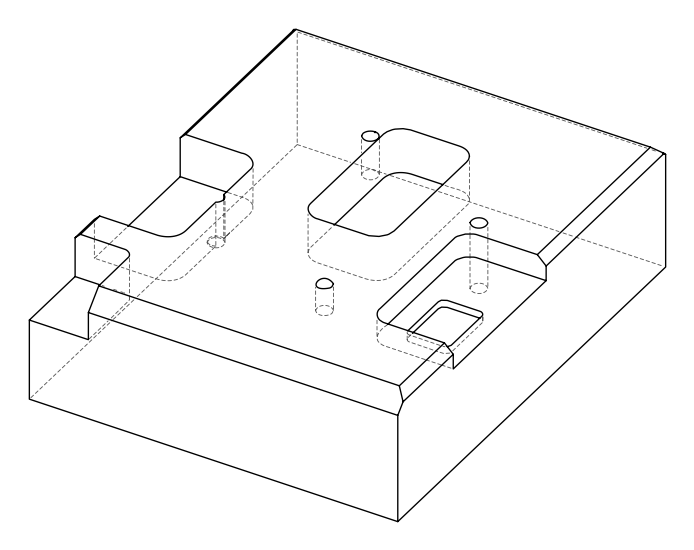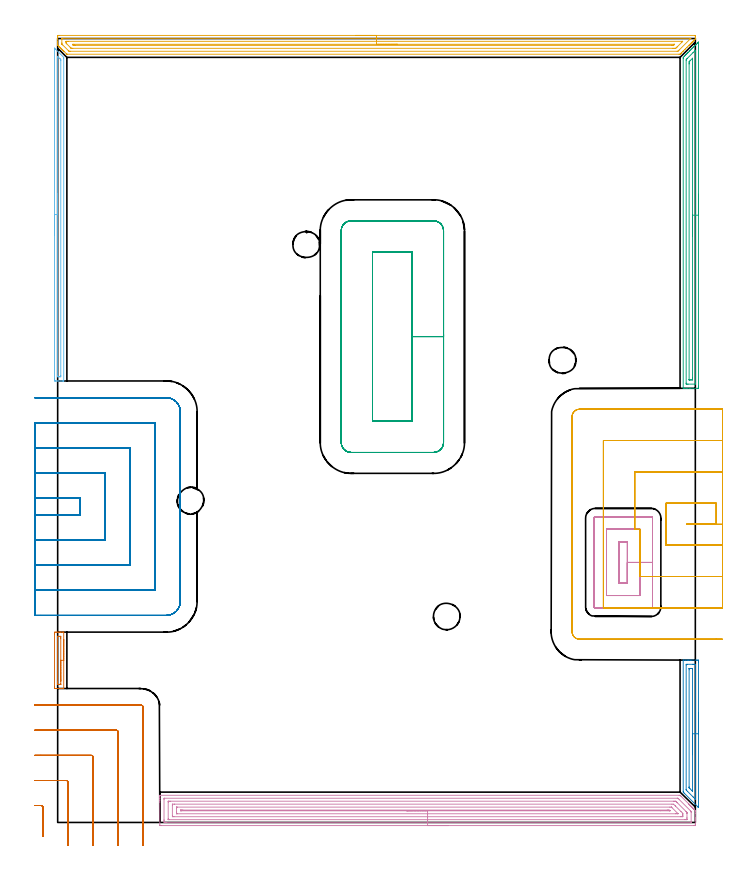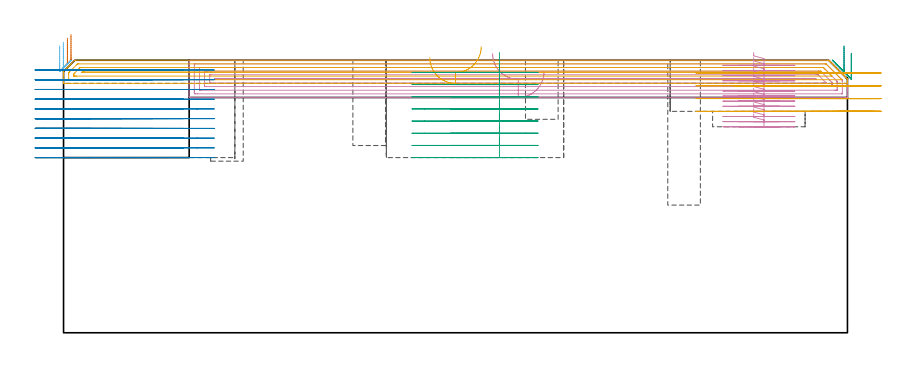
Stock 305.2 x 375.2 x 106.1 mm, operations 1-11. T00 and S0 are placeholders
(PLAN: 17 operations, 8 tool changes, 95.7 min)
(1 AREA_MILL | FG_CHAMFER_SURFACE | UGT0205_001 | 0.6 min | 319 mm3)
(2 AREA_MILL_1 | FG_CHAMFER_SURFACE_1 | UGT0205_001 | 1.81 min | 2118 mm3)
(3 AREA_MILL_2 | FG_CHAMFER_SURFACE_2 | UGT0205_001 | 4.09 min | 4583 mm3)
(4 AREA_MILL_3 | FG_CHAMFER_SURFACE_3 | UGT0205_001 | 12.4 min | 27449 mm3)
(5 AREA_MILL_4 | FG_CHAMFER_SURFACE_4 | UGT0205_001 | 9.81 min | 12179 mm3)
(6 AREA_MILL_5 | FG_CHAMFER_SURFACE_5 | UGT0205_001 | 2.69 min | 1609 mm3)
(7 MILL_CORNER_NOTCH_RECTANGULAR | CORNER_NOTCH_RECTANGULAR | NXT0201_012 | Follow Part, ap 4, ae 75% | 8.14 min | 117374 mm3)
(8 MILL_OPEN_POCKET | POCKET_OPEN | NXT0201_012 | Follow Part, ap 4, ae 75% | 24.29 min | 300246 mm3)
(9 MILL_RECTANGULAR_POCKET | POCKET_RECTANGULAR_STRAIGHT | UGT0201_094 | Follow Part, ap 5, ae 75% | 9.42 min | 335247 mm3)
(10 MILL_RECTANGULAR_POCKET_1 | POCKET_RECTANGULAR_STRAIGHT_1 | NXT0201_009 | Follow Part, ap 2, ae 75% | 8.78 min | 47752 mm3)
(11 MILL_SLOT | SLOT_PARTIAL_RECTANGULAR | UGT0201_094 | Follow Part, ap 5, ae 75% | 8.87 min | 140129 mm3)
(12 MILL_BLIND_HOLE_FROM_SOLID_MATERIAL | STEP1POCKET | NXT0201_009 | Spiral | 1.73 min | 7165 mm3)
(13 MILL_BLIND_HOLE_FROM_SOLID_MATERIAL_1 | STEP1POCKET_1 | NXT0201_009 | Spiral | 1.06 min | 4179 mm3)
(14 MILL_BLIND_HOLE_FROM_SOLID_MATERIAL_2 | STEP1POCKET_2 | NXT0201_009 | Spiral | 1.25 min | 1134 mm3)
(15 SPOT_DRILL | STEP1POCKET_3 | NXT0321_9005460120000 | 0.03 min | 22 mm3)
(16 DRILL_BLIND_HOLE_INTO_CENTER | STEP1POCKET_3 | NXT0301_088 | 0.1 min | 2292 mm3)
(17 MILL_ROUGH_BLIND_HOLE_CONTOUR | STEP1POCKET_3 | NXT0201_009 | Spiral | 0.67 min | 591 mm3)
(TOOL UGT0205_001 | Chamfer Mill 20 x 3 x 45 deg. | D20 FL50 Z2)
(TOOL NXT0201_012 | ENDMILL 16mm [2P460-1600-NA 1630] | D16 FL38 Z6)
(TOOL UGT0201_094 | End mill 20 mm | D20 FL38 Z4)
(TOOL NXT0201_009 | ENDMILL 8mm [2P460-0800-NA 1630] | D8 FL26 Z6)
(TOOL NXT0321_9005460120000 | NC Spot Drill, 142deg, 12mm, Carbide, Uncoated | D12 PA142 FL30 Z2)
(TOOL NXT0301_088 | Carbide Drill 11.7mm [860.1-1170-035A1-MM 2214] | D11.7 PA140 FL55 Z2)
(OP 1 AREA_MILL)
G17 G21 G94 G90
T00 M6
G54
G17 G0 G90 X2.9 Y87.6 S1061 M3
G43 Z116.1 H0
G94 G1 Y87.562 Z115.228 F250.
Y87.448 Z114.363
Y87.259 Z113.512
Y86.997 Z112.68
Y86.663 Z111.874
Y86.26 Z111.1
Y85.791 Z110.364
Y85.26 Z109.672
Y84.671 Z109.029
Y84.028 Z108.439
Y83.336 Z107.908
Y82.6 Z107.44
Y81.826 Z107.037
Y81.02 Z106.703
Y80.188 Z106.441
Y79.336 Z106.252
Y78.472 Z106.138
Y77.6 Z106.1
Y64.237
X2.894 Y64.11 Z106.093
X2.629 Y64.1 Z105.828
X1.918 Z105.117
X1.243 Z104.443
X0.7 Z103.896
X0.428 Z103.625
X-0.181 Z103.016
X-0.452 Z102.745
X-1.061 Y64.102 Z102.133
X-1.293 Y64.104 Z101.902
X-1.49 Y64.109 Z101.705
X-1.494 Y64.245 Z101.702
X-1.499 Y64.683 Z101.701
X-1.5 Y65.127 Z101.7
Y90.07
X-1.499 Y90.517 Z101.701
X-1.494 Y90.955 Z101.702
X-1.491 Y91.091 Z101.704
X-1.061 Y91.1 Z102.133
X-0.452 Z102.745
X-0.181 Z103.016
X0.428 Z103.625
X0.7 Z103.896
X1.243 Z104.443
X1.581 Z104.78
X2.461 Z105.66
X2.63 Y91.099 Z105.829
X2.894 Y91.09 Z106.093
X2.9 Y90.962 Z106.1
Y77.6
X1.486 Z104.686
X1.485 Y66.266 Z104.685
X1.484 Y66.166 Z104.684
X1.482 Y66.118 Z104.682
X1.48 Y66.113 Z104.68
X1.468 Y66.109 Z104.668
X1.421 Y66.105 Z104.621
X1.06 Y66.1 Z104.26
X0.7 Y66.101 Z103.9
X0.177 Y66.103 Z103.377
X0.001 Y66.11 Z103.201
X-0.079 Y66.118 Z103.121
X-0.084 Y66.367 Z103.116
X-0.085 Y66.465 Z103.115
X-0.086 Y67.259 Z103.114
X-0.085 Y88.934 Z103.115
X-0.084 Y89.034 Z103.116
X-0.082 Y89.082 Z103.118
X-0.08 Y89.087 Z103.12
X-0.068 Y89.091 Z103.132
X-0.021 Y89.095 Z103.179
X0.34 Y89.099 Z103.54
X0.7 Z103.9
X1.223 Y89.097 Z104.423
X1.399 Y89.09 Z104.599
X1.479 Y89.082 Z104.679
X1.484 Y88.833 Z104.684
X1.485 Y88.735 Z104.685
X1.486 Y87.941 Z104.686
Y77.6
Y76.728 Z104.724
Y75.863 Z104.838
Y75.012 Z105.026
Y74.18 Z105.289
Y73.374 Z105.623
Y72.6 Z106.025
Y71.864 Z106.494
Y71.172 Z107.025
Y70.529 Z107.615
Y69.94 Z108.258
Y69.408 Z108.95
Y68.94 Z109.686
Y68.537 Z110.46
Y68.203 Z111.265
Y67.941 Z112.098
Y67.752 Z112.949
Y67.638 Z113.814
Y67.6 Z114.686
G0 Z116.1
M5
M2
(OP 2 AREA_MILL_1)
G17 G21 G94 G90
T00 M6
G54
G17 G0 G90 X306.7 Y52.45 S1061 M3
G43 Z116.1 H0
Z108.8
G94 G1 Y52.412 Z107.928 F250.
Y52.298 Z107.064
Y52.109 Z106.212
Y51.847 Z105.38
Y51.513 Z104.574
Y51.11 Z103.8
Y50.642 Z103.064
Y50.11 Z102.372
Y49.521 Z101.729
Y48.878 Z101.14
Y48.186 Z100.609
Y47.45 Z100.14
Y46.676 Z99.737
Y45.87 Z99.403
Y45.038 Z99.141
Y44.186 Z98.952
Y43.322 Z98.838
Y42.45 Z98.8
X306.699 Y7.401 Z98.801
X306.691 Y7.219 Z98.805
X306.602 Y7.303 Z98.895
X306.433 Y7.466 Z99.066
X306.402 Y7.498 Z99.097
X299.831 Y14.069 Z105.668
X299.519 Y14.381 Z105.979
X299.405 Y14.497 Z106.091
X299.4 Y14.878 Z106.1
Y77.582
X299.403 Y77.691 Z106.089
X299.426 Y77.7 Z106.065
X299.688 Z105.81
X300.414 Z105.085
X301.246 Z104.253
X301.718 Z103.778
X301.954 Z103.543
X302.606 Z102.891
X302.842 Z102.656
X303.494 Z102.
X305.832 Z99.664
X306.158 Y77.698 Z99.338
X306.691 Y77.693 Z98.805
X306.693 Y77.673 Z98.803
X306.698 Y77.137 Z98.802
X306.7 Y76.594 Z98.8
Y42.45
X305.286 Z100.214
X305.285 Y11.321 Z100.215
Y11.306
X305.27 Y11.092 Z100.23
X305.033 Y11.321 Z100.467
X304.382 Y11.968 Z101.118
X304.14 Y12.21 Z101.36
X301.473 Y14.878 Z104.027
X300.83 Y15.532 Z104.67
X300.815 Y15.768 Z104.685
Y15.783
Y75.374
X300.83 Y75.69 Z104.67
X301.379 Y75.698 Z104.121
X304.041 Y75.7 Z101.459
X304.382 Y75.699 Z101.118
X304.931 Y75.697 Z100.569
X305.27 Y75.69 Z100.23
X305.285 Y75.358 Z100.215
Y75.343
X305.286 Y42.45 Z100.214
X303.872 Z101.628
X303.871 Y15.39 Z101.629
X303.869 Y15.011 Z101.631
X303.867 Y14.962 Z101.633
X303.866 Y14.948 Z101.634
X303.856 Y14.955 Z101.644
X303.772 Y15.032 Z101.728
X303.648 Y15.152 Z101.852
X302.606 Y16.194 Z102.894
X302.376 Y16.428 Z103.124
X302.262 Y16.547 Z103.238
X302.236 Y16.575 Z103.264
X302.233 Y16.604 Z103.267
X302.231 Y16.657 Z103.269
X302.229 Y17.035 Z103.271
Y73.068
X302.231 Y73.579 Z103.269
X302.233 Y73.673 Z103.267
X302.235 Y73.688 Z103.265
X302.285 Y73.693 Z103.215
X302.365 Y73.697 Z103.135
X302.486 Y73.7 Z103.014
X302.606 Z102.894
X303.374 Z102.126
X303.494 Y73.699 Z102.006
X303.614 Y73.697 Z101.886
X303.853 Y73.69 Z101.647
X303.865 Y73.679 Z101.635
X303.868 Y73.666 Z101.632
X303.87 Y73.633 Z101.63
X303.871 Y73.579 Z101.629
Y73.201
X303.872 Y42.45 Z101.628
Y41.578 Z101.667
Y40.714 Z101.78
Y39.862 Z101.969
Y39.03 Z102.232
Y38.224 Z102.565
Y37.45 Z102.968
Y36.714 Z103.437
Y36.022 Z103.968
Y35.379 Z104.557
Y34.79 Z105.201
Y34.258 Z105.893
Y33.79 Z106.628
Y33.387 Z107.402
Y33.053 Z108.208
Y32.791 Z109.04
Y32.602 Z109.892
Y32.488 Z110.757
Y32.45 Z111.628
G0 Z116.1
M5
M2
(OP 3 AREA_MILL_2)
G17 G21 G94 G90
T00 M6
G54
G17 G0 G90 X306.7 Y300.65 S1061 M3
G43 Z116.1 H0
Z108.8
G94 G1 Y300.612 Z107.928 F250.
Y300.498 Z107.064
Y300.309 Z106.212
Y300.047 Z105.38
Y299.713 Z104.574
Y299.31 Z103.8
Y298.842 Z103.064
Y298.31 Z102.372
Y297.721 Z101.729
Y297.078 Z101.14
Y296.386 Z100.608
Y295.65 Z100.14
Y294.876 Z99.737
Y294.07 Z99.403
Y293.238 Z99.141
Y292.386 Z98.952
Y291.522 Z98.838
Y290.65 Z98.8
Y208.772
X306.699 Y208.424 Z98.801
X306.694 Y207.884 Z98.804
X306.692 Y207.808 Z98.806
X306.158 Y207.8 Z99.339
X302.606 Z102.889
X301.182 Z104.315
X300.83 Z104.665
X300.127 Z105.373
X299.829 Z105.67
X299.439 Z106.052
X299.402 Y207.809 Z106.088
X299.4 Y207.977 Z106.1
Y365.726
X299.407 Y366.201 Z106.093
X299.442 Y366.242 Z106.057
X299.942 Y366.744 Z105.554
X300.3 Y367.1 Z105.2
X300.475 Y367.276 Z105.024
X300.713 Y367.514 Z104.785
X300.83 Y367.632 Z104.666
X301.171 Y367.971 Z104.329
X301.381 Y368.181 Z104.119
X301.606 Y368.407 Z103.892
X301.718 Y368.52 Z103.778
X302.286 Y369.087 Z103.213
X302.5 Y369.301 Z102.998
X302.606 Y369.408 Z102.89
X303.05 Y369.85 Z102.449
X303.494 Y370.296 Z102.002
X303.938 Y370.738 Z101.561
X304.382 Y371.184 Z101.114
X304.586 Y371.387 Z100.913
X304.655 Y371.455 Z100.845
X305.27 Y372.072 Z100.226
X305.48 Y372.28 Z100.019
X305.526 Y372.326 Z99.974
X306.158 Y372.96 Z99.338
X306.396 Y373.196 Z99.104
X306.602 Y373.402 Z98.897
X306.675 Y373.472 Z98.823
X306.694 Y373.483 Z98.804
X306.699 Y373.472 Z98.799
X306.7 Y290.65 Z98.8
X305.286 Z100.214
X305.285 Y210.196 Z100.215
X305.27 Y209.81 Z100.23
X304.789 Y209.801 Z100.711
X301.718 Y209.8 Z103.782
X301.237 Y209.801 Z104.263
X300.83 Y209.81 Z104.67
X300.815 Y210.211 Z104.685
X300.814 Y210.227 Z104.686
X300.815 Y364.848 Z104.685
X300.83 Y365.168 Z104.67
X301.104 Y365.451 Z104.396
X301.376 Y365.726 Z104.124
X304.057 Y368.407 Z101.443
X304.951 Y369.301 Z100.549
X305.113 Y369.459 Z100.387
X305.27 Y369.608 Z100.23
X305.285 Y369.301 Z100.215
X305.286 Y369.285 Z100.214
Y290.65
X303.872 Z101.628
X303.871 Y212.893 Z101.629
X303.87 Y212.514 Z101.63
X303.867 Y211.999 Z101.633
X303.865 Y211.818 Z101.635
X303.686 Y211.806 Z101.814
X303.494 Y211.803 Z102.006
X302.803 Y211.8 Z102.697
X302.606 Y211.801 Z102.894
X302.409 Y211.803 Z103.091
X302.277 Y211.807 Z103.223
X302.235 Y211.81 Z103.265
X302.233 Y211.827 Z103.267
X302.231 Y211.872 Z103.269
X302.229 Y211.999 Z103.271
Y363.045
X302.23 Y363.424 Z103.27
X302.233 Y363.939 Z103.267
X302.235 Y364.123 Z103.265
X302.327 Y364.219 Z103.173
X302.606 Y364.505 Z102.894
X303.826 Y365.726 Z101.674
X303.843 Y365.74 Z101.657
X303.856 Y365.748 Z101.644
X303.866 Y365.751 Z101.634
X303.868 Y365.741 Z101.632
X303.87 Y365.726 Z101.63
X303.871 Y365.5 Z101.629
X303.872 Y365.346 Z101.628
Y290.65
Y289.778 Z101.666
Y288.914 Z101.78
Y288.062 Z101.969
Y287.23 Z102.232
Y286.424 Z102.565
Y285.65 Z102.968
Y284.914 Z103.437
Y284.222 Z103.968
Y283.579 Z104.557
Y282.99 Z105.201
Y282.458 Z105.893
Y281.99 Z106.628
Y281.587 Z107.402
Y281.253 Z108.208
Y280.991 Z109.04
Y280.802 Z109.892
Y280.688 Z110.757
Y280.65 Z111.628
G0 Z116.1
M5
M2
(OP 4 AREA_MILL_3)
G17 G21 G94 G90
T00 M6
G54
G17 G0 G90 X187.05 Y-1.5 S1061 M3
G43 Z116.1 H0
Z101.6
G94 G1 X187.012 Z100.728 F250.
X186.898 Z99.864
X186.709 Z99.012
X186.447 Z98.18
X186.113 Z97.374
X185.71 Z96.6
X185.241 Z95.864
X184.71 Z95.172
X184.121 Z94.529
X183.478 Z93.94
X182.786 Z93.408
X182.05 Z92.94
X181.276 Z92.537
X180.47 Z92.203
X179.638 Z91.941
X178.786 Z91.752
X177.922 Z91.638
X177.05 Z91.6
X49.499
X49.178 Y-1.497 Z91.602
X48.91 Y-1.492 Z91.606
X48.9 Y-1.219 Z91.878
Y9.756 Z102.85
Y10.341 Z103.438
Y10.646 Z103.742
Y11.232 Z104.328
Y11.536 Z104.631
Y12.145 Z105.245
Y12.608 Z105.707
X48.907 Y12.958 Z106.049
X48.91 Y12.997 Z106.088
X49.053 Y13. Z106.1
X297.466
X297.895 Y12.999 Z106.085
X298.005 Y12.896 Z105.993
X298.029 Y12.871 Z105.97
X298.358 Y12.543 Z105.641
X298.476 Y12.426 Z105.522
X302.036 Y8.866 Z101.962
X302.143 Y8.757 Z101.857
X302.223 Y8.677 Z101.777
X302.333 Y8.569 Z101.665
X302.439 Y8.461 Z101.56
X302.52 Y8.38 Z101.48
X302.63 Y8.272 Z101.368
X302.735 Y8.165 Z101.264
X302.817 Y8.083 Z101.182
X302.926 Y7.975 Z101.072
X303.032 Y7.869 Z100.968
X303.115 Y7.785 Z100.885
X303.223 Y7.679 Z100.775
X303.328 Y7.572 Z100.672
X303.412 Y7.488 Z100.588
X303.52 Y7.382 Z100.478
X303.624 Y7.276 Z100.376
X303.709 Y7.191 Z100.29
X303.817 Y7.085 Z100.181
X303.92 Y6.98 Z100.08
X304.007 Y6.893 Z99.993
X304.113 Y6.789 Z99.885
X304.216 Y6.684 Z99.784
X304.304 Y6.596 Z99.696
X304.41 Y6.492 Z99.588
X304.512 Y6.388 Z99.487
X304.601 Y6.299 Z99.398
X304.707 Y6.195 Z99.291
X305.196 Y5.704 Z98.803
X305.2 Y5.699 Z98.798
Y5.299 Z98.399
Y4.415 Z97.509
Y2.33 Z95.427
Y1.744 Z94.839
Y1.147 Z94.242
Y-0.634 Z92.463
X305.198 Y-0.926 Z92.17
X305.193 Y-1.491 Z91.605
X305.169 Y-1.493 Z91.604
X304.601 Y-1.5 Z91.6
X177.05
Y-0.086 Z93.014
X52.175
X51.329 Y-0.082 Z93.018
X51.283 Y-0.079 Z93.021
X50.91 Y-0.036 Z93.064
X50.903 Y0.343 Z93.443
X50.901 Y0.854 Z93.954
X50.9 Y1.236 Z94.336
X50.901 Y11.027 Z104.127
X50.908 Y11.536 Z104.636
X50.91 Y11.577 Z104.677
X51.084 Y11.583 Z104.683
X51.183 Y11.585 Z104.685
X296.574
X296.623 Y11.584 Z104.684
X296.722 Y11.58 Z104.68
X296.867 Y11.572 Z104.672
X296.906 Y11.536 Z104.636
X297.466 Y10.984 Z104.084
X302.817 Y5.632 Z98.732
X303.137 Y5.305 Z98.405
X303.183 Y5.256 Z98.356
X303.19 Y5.209 Z98.309
X303.195 Y5.114 Z98.214
X303.199 Y4.924 Z98.024
Y0.473 Z93.573
X303.192 Y-0.036 Z93.064
X303.19 Y-0.077 Z93.023
X303.016 Y-0.083 Z93.017
X302.917 Y-0.085 Z93.015
X177.05 Y-0.086 Z93.014
Y1.328 Z94.428
X53.483 Y1.329 Z94.429
X53.067 Y1.331 Z94.431
X52.929 Y1.334 Z94.434
X52.913 Y1.335 Z94.435
X52.909 Y1.379 Z94.479
X52.903 Y1.467 Z94.567
X52.901 Y1.578 Z94.678
X52.9 Y1.744 Z94.844
X52.901 Y9.756 Z102.856
X52.902 Y9.92 Z103.02
X52.91 Y10.087 Z103.187
X52.92 Y10.165 Z103.265
X52.963 Y10.167 Z103.267
X53.067 Y10.169 Z103.269
X53.542 Y10.171 Z103.271
X53.958
X294.79
X295.267 Y10.17 Z103.27
X295.682 Y10.166 Z103.266
X295.815 Y10.165 Z103.265
X295.956 Y10.033 Z103.133
X296.241 Y9.756 Z102.856
X296.574 Y9.427 Z102.527
X300.695 Y5.305 Z98.405
X301.033 Y4.963 Z98.063
X301.163 Y4.826 Z97.926
X301.19 Y4.779 Z97.879
X301.195 Y4.692 Z97.792
X301.198 Y4.581 Z97.681
X301.2 Y4.415 Z97.515
Y4.249 Z97.349
Y2.468 Z95.568
X301.199 Y1.744 Z94.844
X301.198 Y1.58 Z94.68
X301.19 Y1.412 Z94.512
X301.18 Y1.335 Z94.435
X301.137 Y1.333 Z94.433
X301.033 Y1.331 Z94.431
X300.558 Y1.329 Z94.429
X300.141 Y1.328 Z94.428
X177.05
Y2.743 Z95.843
X55.634
X54.946 Y2.748 Z95.848
X54.912 Y2.749 Z95.849
X54.908 Y2.789 Z95.889
X54.903 Y2.887 Z95.987
X54.901 Y3.083 Z96.183
Y8.396 Z101.496
X54.905 Y8.606 Z101.706
X54.91 Y8.71 Z101.81
X54.916 Y8.751 Z101.851
X54.964 Y8.753 Z101.853
X55.742 Y8.757 Z101.857
X55.851
X294.007
X294.79 Y8.75 Z101.85
X295.575 Y7.975 Z101.075
X295.682 Y7.87 Z100.97
X298.358 Y5.194 Z98.294
X299.129 Y4.415 Z97.515
X299.179 Y4.36 Z97.46
X299.19 Y4.309 Z97.409
X299.195 Y4.204 Z97.304
X299.198 Y3.994 Z97.094
X299.2 Y3.574 Z96.674
Y3.525 Z96.625
X299.199 Y3.104 Z96.204
X299.195 Y2.894 Z95.994
X299.19 Y2.79 Z95.89
X299.184 Y2.749 Z95.849
X299.136 Y2.747 Z95.847
X298.358 Y2.743 Z95.843
X298.249
X177.05
Y4.157 Z97.257
X57.268
X57.096 Y4.159 Z97.259
X56.958 Y4.162 Z97.262
X56.92 Y4.164 Z97.264
X56.91 Y4.173 Z97.273
X56.907 Y4.207 Z97.307
X56.903 Y4.415 Z97.515
X56.9 Y5.04 Z98.14
Y5.305 Z98.405
Y6.82 Z99.92
X56.901 Y7.085 Z100.185
X56.903 Y7.241 Z100.341
X56.907 Y7.319 Z100.419
X56.909 Y7.333 Z100.433
X56.937 Y7.336 Z100.436
X57.01 Y7.339 Z100.439
X57.269 Y7.342 Z100.442
X293.006 Y7.343 Z100.443
X293.641 Y7.341 Z100.441
X293.703 Y7.339 Z100.439
X293.732 Y7.336 Z100.436
X293.772 Y7.317 Z100.417
X293.898 Y7.201 Z100.301
X294.015 Y7.085 Z100.185
X296.687 Y4.415 Z97.515
X296.799 Y4.301 Z97.401
X296.871 Y4.224 Z97.324
X296.922 Y4.168 Z97.268
X296.914 Y4.164 Z97.264
X296.828 Y4.161 Z97.261
X296.574 Y4.158 Z97.258
X295.94 Y4.157 Z97.257
X295.682
X177.05
Y5.571 Z98.671
X59.31
X59.042 Y5.573 Z98.673
X58.95 Y5.576 Z98.676
X58.911 Y5.578 Z98.678
X58.909 Y5.6 Z98.7
X58.902 Y5.712 Z98.812
X58.907 Y5.862 Z98.962
X58.91 Y5.911 Z99.011
X58.918 Y5.922 Z99.022
X58.952 Y5.923 Z99.023
X59.31 Y5.927 Z99.027
X59.577 Y5.929 Z99.029
X59.936
X291.755 Y5.928 Z99.028
X292.114 Y5.927 Z99.027
X292.386 Y5.923 Z99.023
X292.726 Y5.914 Z99.014
X293.006 Y5.644 Z98.744
X293.057 Y5.587 Z98.687
X293.062 Y5.58 Z98.68
X293.058 Y5.578 Z98.678
X293.006 Y5.575 Z98.675
X292.738 Y5.572 Z98.672
X288.518 Y5.571 Z98.671
X177.05
X176.178 Z98.709
X175.313 Z98.823
X174.462 Z99.012
X173.63 Z99.274
X172.824 Z99.608
X172.05 Z100.011
X171.314 Z100.48
X170.622 Z101.011
X169.979 Z101.6
X169.39 Z102.243
X168.858 Z102.935
X168.39 Z103.671
X167.987 Z104.445
X167.653 Z105.251
X167.391 Z106.083
X167.202 Z106.935
X167.088 Z107.8
X167.05 Z108.671
G0 Z116.1
M5
M2
(OP 5 AREA_MILL_4)
G17 G21 G94 G90
T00 M6
G54
G17 G0 G90 X142.6 Y376.7 S1061 M3
G43 Z116.1 H0
Z107.1
G94 G1 X142.638 Z106.228 F250.
X142.752 Z105.363
X142.941 Z104.512
X143.203 Z103.68
X143.537 Z102.874
X143.94 Z102.1
X144.408 Z101.364
X144.94 Z100.672
X145.529 Z100.029
X146.172 Z99.439
X146.864 Z98.908
X147.6 Z98.44
X148.374 Z98.037
X149.18 Z97.703
X150.012 Z97.441
X150.863 Z97.252
X151.728 Z97.138
X152.6 Z97.1
X304.762 Y376.699 Z97.101
X305.02 Y376.696 Z97.104
X305.197 Y376.691 Z97.105
X305.2 Y376.542 Z97.254
Y376.364 Z97.431
Y375.346 Z98.452
X305.199 Y375.009 Z98.787
X305.169 Y374.968 Z98.829
X304.735 Y374.535 Z99.265
X304.616 Y374.415 Z99.383
X304.071 Y373.87 Z99.928
X304.026 Y373.824 Z99.973
X303.977 Y373.777 Z100.022
X303.778 Y373.578 Z100.221
X303.73 Y373.529 Z100.268
X303.68 Y373.479 Z100.32
X303.486 Y373.285 Z100.514
X303.435 Y373.234 Z100.563
X303.382 Y373.181 Z100.618
X303.193 Y372.993 Z100.806
X303.14 Y372.938 Z100.859
X303.084 Y372.883 Z100.916
X302.9 Y372.7 Z101.099
X302.844 Y372.643 Z101.154
X302.786 Y372.585 Z101.214
X302.608 Y372.407 Z101.392
X302.549 Y372.348 Z101.449
X302.488 Y372.287 Z101.512
X302.315 Y372.115 Z101.684
X302.254 Y372.052 Z101.744
X302.19 Y371.989 Z101.81
X302.022 Y371.822 Z101.977
X301.959 Y371.757 Z102.039
X301.284 Y371.084 Z102.716
X301.073 Y370.871 Z102.925
X300.422 Y370.222 Z103.578
X300.187 Y369.985 Z103.811
X299.559 Y369.359 Z104.441
X299.508 Y369.307 Z104.492
X299.301 Y369.099 Z104.697
X298.697 Y368.497 Z105.303
X298.614 Y368.413 Z105.386
X298.415 Y368.214 Z105.583
X298.316 Y368.115 Z105.683
X298.05 Y367.85 Z105.949
X297.94 Y367.742 Z106.057
X297.9 Y367.707 Z106.093
X297.422 Y367.7 Z106.1
X4.649
X4.405 Y367.704 Z106.09
X4.356 Y367.746 Z106.05
X4.293 Y367.806 Z105.991
X2.999 Y369.099 Z104.696
X2.861 Y369.238 Z104.56
X2.696 Y369.403 Z104.395
X2.556 Y369.542 Z104.253
X2.414 Y369.684 Z104.113
X2.257 Y369.842 Z103.956
X2.113 Y369.985 Z103.81
X1.967 Y370.131 Z103.666
X1.818 Y370.281 Z103.517
X1.67 Y370.428 Z103.367
X1.521 Y370.578 Z103.219
X1.379 Y370.72 Z103.078
X1.227 Y370.871 Z102.924
X1.074 Y371.025 Z102.772
X0.94 Y371.159 Z102.639
X0.783 Y371.314 Z102.481
X0.627 Y371.472 Z102.325
X0.501 Y371.598 Z102.2
X0.34 Y371.757 Z102.038
X0.18 Y371.92 Z101.878
X0.06 Y372.038 Z101.756
X0.01 Y372.089 Z101.703
X0.002 Y372.243 Z101.55
X0. Y372.513 Z101.287
Y372.817 Z100.983
Y373.529 Z100.266
Y374.771 Z99.026
Y375.301 Z98.494
Y375.922 Z97.874
X0.003 Y376.187 Z97.609
X0.009 Y376.691 Z97.105
X0.114 Y376.694 Z97.103
X0.627 Y376.7 Z97.1
X152.6
Y375.286 Z98.514
X302.801
X302.978 Y375.281 Z98.519
X303.014 Y375.279 Z98.521
Y375.274 Z98.526
X303.003 Y375.257 Z98.543
X302.988 Y375.239 Z98.561
X302.919 Y375.169 Z98.631
X302.854 Y375.103 Z98.697
X297.422 Y369.672 Z104.128
X297.132 Y369.387 Z104.413
X296.925 Y369.187 Z104.613
X296.852 Y369.121 Z104.679
X296.513 Y369.114 Z104.686
X5.975
X5.537 Y369.121 Z104.679
X5.426 Y369.136 Z104.664
X5.28 Y369.276 Z104.524
X5.096 Y369.455 Z104.345
X2.414 Y372.136 Z101.664
X2.162 Y372.392 Z101.408
X2.039 Y372.52 Z101.28
X2.011 Y372.551 Z101.249
X2.007 Y372.585 Z101.215
X2.004 Y372.643 Z101.157
X2. Y373.053 Z100.747
X2.002 Y374.824 Z98.976
X2.01 Y375.236 Z98.564
X2.012 Y375.28 Z98.52
X2.031 Y375.281 Z98.519
X2.085 Y375.284 Z98.516
X2.195 Y375.285 Z98.515
X2.414 Y375.286 Z98.514
X152.6
Y373.872 Z99.928
X298.975 Y373.871 Z99.929
X299.058 Y373.87 Z99.93
X299.11 Y373.868 Z99.932
X299.147 Y373.865 Z99.935
X299.137 Y373.848 Z99.952
X299.071 Y373.774 Z100.026
X299.018 Y373.719 Z100.081
X298.83 Y373.529 Z100.271
X298.574 Y373.273 Z100.527
X296.528 Y371.227 Z102.573
X296.349 Y371.049 Z102.751
X296.168 Y370.871 Z102.929
X295.898 Y370.609 Z103.191
X295.802 Y370.535 Z103.265
X295.634 Y370.533 Z103.267
X295.085 Y370.53 Z103.27
X294.74 Y370.529 Z103.271
X294.192 Y370.528 Z103.272
X7.23 Y370.529 Z103.271
X6.884 Y370.53 Z103.27
X6.539 Y370.534 Z103.266
X6.495 Y370.535 Z103.265
X6.464 Y370.547 Z103.253
X6.415 Y370.592 Z103.208
X6.318 Y370.684 Z103.116
X6.128 Y370.871 Z102.929
X5.99 Y371.009 Z102.791
X4.357 Y372.643 Z101.157
X4.202 Y372.8 Z101.
X4.028 Y372.983 Z100.817
X4.01 Y373.328 Z100.472
X4.004 Y373.529 Z100.271
X4.001 Y373.729 Z100.071
X4.004 Y373.796 Z100.004
X4.01 Y373.849 Z99.951
X4.016 Y373.865 Z99.935
X4.031 Y373.866 Z99.934
X4.202 Y373.869 Z99.931
X4.751 Y373.871 Z99.929
X5.096 Y373.872 Z99.928
X152.6
Y372.457 Z101.343
X294.928
X295.23 Y372.454 Z101.346
X295.278 Y372.451 Z101.349
X295.288 Y372.449 Z101.351
X295.28 Y372.438 Z101.362
X295.232 Y372.384 Z101.416
X295.173 Y372.323 Z101.477
X295.118 Y372.268 Z101.532
X294.847 Y372.008 Z101.792
X294.785 Y371.949 Z101.851
X294.74 Y371.948 Z101.852
X294.55 Y371.945 Z101.855
X294.033 Y371.943 Z101.857
X293.846
X8.298
X7.778 Y371.945 Z101.855
X7.587 Y371.947 Z101.853
X7.531 Y371.949 Z101.851
X7.423 Y372.037 Z101.763
X7.338 Y372.121 Z101.679
X7.298 Y372.162 Z101.638
X7.079 Y372.45 Z101.35
X7.591 Y372.455 Z101.345
X7.778 Y372.457 Z101.343
X152.6
X153.472 Z101.381
X154.336 Z101.495
X155.188 Z101.683
X156.02 Z101.946
X156.826 Z102.28
X157.6 Z102.682
X158.336 Z103.151
X159.028 Z103.682
X159.671 Z104.272
X160.26 Z104.915
X160.791 Z105.607
X161.26 Z106.343
X161.663 Z107.116
X161.997 Z107.922
X162.259 Z108.754
X162.448 Z109.606
X162.562 Z110.471
X162.6 Z111.343
G0 Z116.1
M5
M2
(OP 6 AREA_MILL_5)
G17 G21 G94 G90
T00 M6
G54
G17 G0 G90 X-1.5 Y280.95 S1061 M3
G43 Z116.1 H0
Z111.7
G94 G1 Y280.988 Z110.828 F250.
Y281.102 Z109.963
Y281.291 Z109.112
Y281.553 Z108.28
Y281.887 Z107.474
Y282.29 Z106.7
Y282.758 Z105.964
Y283.29 Z105.272
Y283.879 Z104.629
Y284.522 Z104.039
Y285.214 Z103.508
Y285.95 Z103.04
Y286.724 Z102.637
Y287.53 Z102.303
Y288.362 Z102.041
Y289.213 Z101.852
Y290.078 Z101.738
Y290.95 Z101.7
Y370.581
X-1.495 Y370.583 Z101.704
X-1.483 Y370.581 Z101.716
X-1.441 Y370.541 Z101.758
X-1.061 Y370.162 Z102.136
X2.894 Y366.207 Z106.092
X2.9 Y365.521 Z106.1
Y211.467
X2.901 Y211.304 Z106.091
X2.9 Y211.303
X2.571 Y211.3 Z105.77
X2.241 Z105.44
X1.581 Z104.775
X0.37 Z103.567
X-0.181 Z103.014
X-0.786 Z102.409
X-1.061 Y211.301 Z102.134
X-1.293 Y211.304 Z101.902
X-1.491 Y211.31 Z101.705
X-1.495 Y211.474 Z101.702
X-1.499 Y211.914 Z101.701
X-1.5 Y212.359 Z101.7
Y290.95
X-0.086 Z103.114
Y366.317
X-0.079 Y366.714 Z103.121
X-0.064 Y366.703 Z103.136
X-0.026 Y366.672 Z103.174
X0.01 Y366.639 Z103.21
X1.129 Y365.521 Z104.329
X1.275 Y365.373 Z104.475
X1.391 Y365.252 Z104.591
X1.467 Y365.172 Z104.667
X1.479 Y365.12 Z104.679
X1.485 Y364.725 Z104.685
Y364.628
Y213.797
X1.484 Y213.7 Z104.684
X1.479 Y213.312 Z104.679
X1.091 Y213.303 Z104.291
X0.7 Y213.302 Z103.9
X0.21 Y213.304 Z103.41
X0.007 Y213.31 Z103.207
X-0.079 Y213.338 Z103.121
X-0.084 Y213.602 Z103.116
X-0.085 Y213.7 Z103.115
X-0.086 Y290.95 Z103.114
Y291.822 Z103.152
Y292.686 Z103.266
Y293.538 Z103.455
Y294.37 Z103.717
Y295.176 Z104.051
Y295.95 Z104.454
Y296.686 Z104.923
Y297.378 Z105.454
Y298.021 Z106.043
Y298.61 Z106.686
Y299.141 Z107.378
Y299.61 Z108.114
Y300.013 Z108.888
Y300.347 Z109.694
Y300.609 Z110.526
Y300.798 Z111.378
Y300.912 Z112.243
Y300.95 Z113.114
G0 Z116.1
M5
M2
(OP 7 MILL_CORNER_NOTCH_RECTANGULAR)
G17 G21 G94 G90
T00 M6
G54
G17 G0 G90 X-7.1 Y-6.686 S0 M3
G43 Z116.1 H1
Z102.31
G94 G1 Y-3.686 F250.
Y7.305 F500.
G3 X-7.895 Y8.1 R0.8
G1 X-8.
X-11. F250.
G0 Z116.1
X4.922 Y-11.
Z102.31
G1 X4.901 Y-8.
X4.9 Y-7.745 F500.
Y19.305
G3 X4.105 Y20.1 R0.8
G1 X-8.
X-11. F250.
G0 Z116.1
X16.933 Y-11.
Z102.31
G1 X16.901 Y-8.
G2 X16.9 Y-7.745 R24. F500.
G1 Y31.304
G3 X16.104 Y32.1 R0.8
G1 X-8.
X-11. F250.
G0 Z116.1
X28.966 Y-10.999
Z102.31
G1 X28.903 Y-8.
G2 X28.9 Y-7.745 R12. F500.
G1 Y43.304
G3 X28.104 Y44.1 R0.8
G1 X-8.
X-11. F250.
G0 Z116.1
X40.9 Y-10.745
Z102.31
G1 Y-7.745
Y55.1 F500.
G3 X39.9 Y56.1 R1.
G1 X-8.
X-11. F250.
G0 Z116.1
X-7.1 Y-6.686
Z98.52
G1 Y-3.686
Y7.305 F500.
G3 X-7.895 Y8.1 R0.8
G1 X-8.
X-11. F250.
G0 Z116.1
X4.9 Y-11.
Z98.52
G1 Y-8.
Y7.305 F500.
Y19.304
G3 X4.104 Y20.1 R0.8
G1 X-8.
X-11. F250.
G0 Z116.1
X16.901 Y-11.
Z98.52
G1 X16.9 Y-8.
Y19.304 F500.
Y31.304
G3 X16.104 Y32.1 R0.8
G1 X-8.
X-11. F250.
G0 Z116.1
X28.901 Y-11.
Z98.52
G1 X28.9 Y-8.
Y31.304 F500.
Y43.304
G3 X28.104 Y44.1 R0.8
G1 X-8.
X-11. F250.
G0 Z116.1
X40.9 Y-10.994
Z98.52
G1 Y-7.994
Y55.1 F500.
G3 X39.9 Y56.1 R1.
G1 X-8.
X-11. F250.
G0 Z116.1
X-7.1 Y-6.686
Z94.73
G1 Y-3.686
Y7.305 F500.
G3 X-7.895 Y8.1 R0.8
G1 X-8.
X-11. F250.
G0 Z116.1
X4.9 Y-11.
Z94.73
G1 Y-8.
Y19.304 F500.
G3 X4.104 Y20.1 R0.8
G1 X-8.
X-11. F250.
G0 Z116.1
X16.9 Y-11.
Z94.73
G1 Y-8.
Y31.304 F500.
G3 X16.104 Y32.1 R0.8
G1 X-8.
X-11. F250.
G0 Z116.1
X28.9 Y-11.
Z94.73
G1 Y-8.
Y43.304 F500.
G3 X28.104 Y44.1 R0.8
G1 X-8.
X-11. F250.
G0 Z116.1
X40.9 Y-11.
Z94.73
G1 Y-8.
Y55.1 F500.
G3 X39.9 Y56.1 R1.
G1 X-8.
X-11. F250.
G0 Z116.1
X-7.1 Y-6.686
Z90.94
G1 Y-3.686
Y7.305 F500.
G3 X-7.895 Y8.1 R0.8
G1 X-8.
X-11. F250.
G0 Z116.1
X4.9 Y-11.
Z90.94
G1 Y-8.
Y19.304 F500.
G3 X4.104 Y20.1 R0.8
G1 X-8.
X-11. F250.
G0 Z116.1
X16.9 Y-11.
Z90.94
G1 Y-8.
Y31.304 F500.
G3 X16.104 Y32.1 R0.8
G1 X-8.
X-11. F250.
G0 Z116.1
X28.9 Y-11.
Z90.94
G1 Y-8.
Y43.304 F500.
G3 X28.104 Y44.1 R0.8
G1 X-8.
X-11. F250.
G0 Z116.1
X40.9 Y-11.
Z90.94
G1 Y-8.
Y55.1 F500.
G3 X39.9 Y56.1 R1.
G1 X-8.
X-11. F250.
G0 Z116.1
X-7.1 Y-6.686
Z87.15
G1 Y-3.686
Y7.305 F500.
G3 X-7.895 Y8.1 R0.8
G1 X-8.
X-11. F250.
G0 Z116.1
X4.9 Y-11.
Z87.15
G1 Y-8.
Y19.304 F500.
G3 X4.104 Y20.1 R0.8
G1 X-8.
X-11. F250.
G0 Z116.1
X16.9 Y-11.
Z87.15
G1 Y-8.
Y31.304 F500.
G3 X16.104 Y32.1 R0.8
G1 X-8.
X-11. F250.
G0 Z116.1
X28.9 Y-11.
Z87.15
G1 Y-8.
Y43.304 F500.
G3 X28.104 Y44.1 R0.8
G1 X-8.
X-11. F250.
G0 Z116.1
X40.9 Y-11.
Z87.15
G1 Y-8.
Y55.1 F500.
G3 X39.9 Y56.1 R1.
G1 X-8.
X-11. F250.
G0 Z116.1
X-7.1 Y-6.686
Z83.36
G1 Y-3.686
Y7.305 F500.
G3 X-7.895 Y8.1 R0.8
G1 X-8.
X-11. F250.
G0 Z116.1
X4.9 Y-11.
Z83.36
G1 Y-8.
Y19.304 F500.
G3 X4.104 Y20.1 R0.8
G1 X-8.
X-11. F250.
G0 Z116.1
X16.9 Y-11.
Z83.36
G1 Y-8.
Y31.304 F500.
G3 X16.104 Y32.1 R0.8
G1 X-8.
X-11. F250.
G0 Z116.1
X28.9 Y-11.
Z83.36
G1 Y-8.
Y43.304 F500.
G3 X28.104 Y44.1 R0.8
G1 X-8.
X-11. F250.
G0 Z116.1
X40.9 Y-11.
Z83.36
G1 Y-8.
Y55.1 F500.
G3 X39.9 Y56.1 R1.
G1 X-8.
X-11. F250.
G0 Z116.1
X-7.1 Y-6.686
Z79.57
G1 Y-3.686
Y7.305 F500.
G3 X-7.895 Y8.1 R0.8
G1 X-8.
X-11. F250.
G0 Z116.1
X4.9 Y-11.
Z79.57
G1 Y-8.
Y19.304 F500.
G3 X4.104 Y20.1 R0.8
G1 X-8.
X-11. F250.
G0 Z116.1
X16.9 Y-11.
Z79.57
G1 Y-8.
Y31.304 F500.
G3 X16.104 Y32.1 R0.8
G1 X-8.
X-11. F250.
G0 Z116.1
X28.9 Y-11.
Z79.57
G1 Y-8.
Y43.304 F500.
G3 X28.104 Y44.1 R0.8
G1 X-8.
X-11. F250.
G0 Z116.1
X40.9 Y-11.
Z79.57
G1 Y-8.
Y55.1 F500.
G3 X39.9 Y56.1 R1.
G1 X-8.
X-11. F250.
G0 Z116.1
X-7.1 Y-6.686
Z75.78
G1 Y-3.686
Y7.305 F500.
G3 X-7.895 Y8.1 R0.8
G1 X-8.
X-11. F250.
G0 Z116.1
X4.9 Y-11.
Z75.78
G1 Y-8.
Y19.304 F500.
G3 X4.104 Y20.1 R0.8
G1 X-8.
X-11. F250.
G0 Z116.1
X16.9 Y-11.
Z75.78
G1 Y-8.
Y31.304 F500.
G3 X16.104 Y32.1 R0.8
G1 X-8.
X-11. F250.
G0 Z116.1
X28.9 Y-11.
Z75.78
G1 Y-8.
Y43.304 F500.
G3 X28.104 Y44.1 R0.8
G1 X-8.
X-11. F250.
G0 Z116.1
X40.9 Y-11.
Z75.78
G1 Y-8.
Y55.1 F500.
G3 X39.9 Y56.1 R1.
G1 X-8.
X-11. F250.
G0 Z116.1
X-7.1 Y-6.686
Z71.99
G1 Y-3.686
Y7.305 F500.
G3 X-7.895 Y8.1 R0.8
G1 X-8.
X-11. F250.
G0 Z116.1
X4.9 Y-11.
Z71.99
G1 Y-8.
Y19.304 F500.
G3 X4.104 Y20.1 R0.8
G1 X-8.
X-11. F250.
G0 Z116.1
X16.9 Y-11.
Z71.99
G1 Y-8.
Y31.304 F500.
G3 X16.104 Y32.1 R0.8
G1 X-8.
X-11. F250.
G0 Z116.1
X28.9 Y-11.
Z71.99
G1 Y-8.
Y43.304 F500.
G3 X28.104 Y44.1 R0.8
G1 X-8.
X-11. F250.
G0 Z116.1
X40.9 Y-11.
Z71.99
G1 Y-8.
Y55.1 F500.
G3 X39.9 Y56.1 R1.
G1 X-8.
X-11. F250.
G0 Z116.1
X-7.1 Y-6.686
Z68.2
G1 Y-3.686
Y7.305 F500.
G3 X-7.895 Y8.1 R0.8
G1 X-8.
X-11. F250.
G0 Z116.1
X4.9 Y-11.
Z68.2
G1 Y-8.
Y19.304 F500.
G3 X4.104 Y20.1 R0.8
G1 X-8.
X-11. F250.
G0 Z116.1
X16.9 Y-11.
Z68.2
G1 Y-8.
Y31.304 F500.
G3 X16.104 Y32.1 R0.8
G1 X-8.
X-11. F250.
G0 Z116.1
X28.9 Y-11.
Z68.2
G1 Y-8.
Y43.304 F500.
G3 X28.104 Y44.1 R0.8
G1 X-8.
X-11. F250.
G0 Z116.1
X40.9 Y-11.
Z68.2
G1 Y-8.
Y55.1 F500.
G3 X39.9 Y56.1 R1.
G1 X-8.
X-11. F250.
G0 Z116.1
M5
M2
(OP 8 MILL_OPEN_POCKET)
G17 G21 G94 G90
T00 M6
G54
G17 G0 G90 X-11. Y147.1 S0 M3
G43 Z116.1 H1
Z102.31
G94 G1 X-8. F250.
X10.7 F500.
Y155.3
X-8.
X-11. F250.
Y135.1
X-8.
X22.7 F500.
Y167.3
X-8.
X-11. F250.
Y123.1
X-8.
X34.7 F500.
Y179.3
X-8.
X-11. F250.
Y111.1
X-8.
X46.7 F500.
Y191.3
X-8.
X-11. F250.
Y99.1
X-8.
X52. F500.
G3 X58.7 Y105.8 R6.7
G1 Y196.6
G3 X52. Y203.3 R6.7
G1 X-8.
X-11. F250.
G0 Y147.1 Z98.52
G1 X-8.
X10.7 F500.
Y155.3
X-8.
X-11. F250.
Y135.1
X-8.
X22.7 F500.
Y167.3
X-8.
X-11. F250.
Y123.1
X-8.
X34.7 F500.
Y179.3
X-8.
X-11. F250.
Y111.1
X-8.
X46.7 F500.
Y191.3
X-8.
X-11. F250.
Y99.1
X-8.
X52. F500.
G3 X58.7 Y105.8 R6.7
G1 Y196.6
G3 X52. Y203.3 R6.7
G1 X-8.
X-11. F250.
G0 Y147.1 Z94.73
G1 X-8.
X10.7 F500.
Y155.3
X-8.
X-11. F250.
Y135.1
X-8.
X22.7 F500.
Y167.3
X-8.
X-11. F250.
Y123.1
X-8.
X34.7 F500.
Y179.3
X-8.
X-11. F250.
Y111.1
X-8.
X46.7 F500.
Y191.3
X-8.
X-11. F250.
Y99.1
X-8.
X52. F500.
G3 X58.7 Y105.8 R6.7
G1 Y196.6
G3 X52. Y203.3 R6.7
G1 X-8.
X-11. F250.
G0 Y147.1 Z90.94
G1 X-8.
X10.7 F500.
Y155.3
X-8.
X-11. F250.
Y135.1
X-8.
X22.7 F500.
Y167.3
X-8.
X-11. F250.
Y123.1
X-8.
X34.7 F500.
Y179.3
X-8.
X-11. F250.
Y111.1
X-8.
X46.7 F500.
Y191.3
X-8.
X-11. F250.
Y99.1
X-8.
X52. F500.
G3 X58.7 Y105.8 R6.7
G1 Y196.6
G3 X52. Y203.3 R6.7
G1 X-8.
X-11. F250.
G0 Y147.1 Z87.15
G1 X-8.
X10.7 F500.
Y155.3
X-8.
X-11. F250.
Y135.1
X-8.
X22.7 F500.
Y167.3
X-8.
X-11. F250.
Y123.1
X-8.
X34.7 F500.
Y179.3
X-8.
X-11. F250.
Y111.1
X-8.
X46.7 F500.
Y191.3
X-8.
X-11. F250.
Y99.1
X-8.
X52. F500.
G3 X58.7 Y105.8 R6.7
G1 Y196.6
G3 X52. Y203.3 R6.7
G1 X-8.
X-11. F250.
G0 Y147.1 Z83.36
G1 X-8.
X10.7 F500.
Y155.3
X-8.
X-11. F250.
Y135.1
X-8.
X22.7 F500.
Y167.3
X-8.
X-11. F250.
Y123.1
X-8.
X34.7 F500.
Y179.3
X-8.
X-11. F250.
Y111.1
X-8.
X46.7 F500.
Y191.3
X-8.
X-11. F250.
Y99.1
X-8.
X52. F500.
G3 X58.7 Y105.8 R6.7
G1 Y196.6
G3 X52. Y203.3 R6.7
G1 X-8.
X-11. F250.
G0 Y147.1 Z79.57
G1 X-8.
X10.7 F500.
Y155.3
X-8.
X-11. F250.
Y135.1
X-8.
X22.7 F500.
Y167.3
X-8.
X-11. F250.
Y123.1
X-8.
X34.7 F500.
Y179.3
X-8.
X-11. F250.
Y111.1
X-8.
X46.7 F500.
Y191.3
X-8.
X-11. F250.
Y99.1
X-8.
X52. F500.
G3 X58.7 Y105.8 R6.7
G1 Y196.6
G3 X52. Y203.3 R6.7
G1 X-8.
X-11. F250.
G0 Y147.1 Z75.78
G1 X-8.
X10.7 F500.
Y155.3
X-8.
X-11. F250.
Y135.1
X-8.
X22.7 F500.
Y167.3
X-8.
X-11. F250.
Y123.1
X-8.
X34.7 F500.
Y179.3
X-8.
X-11. F250.
Y111.1
X-8.
X46.7 F500.
Y191.3
X-8.
X-11. F250.
Y99.1
X-8.
X52. F500.
G3 X58.7 Y105.8 R6.7
G1 Y196.6
G3 X52. Y203.3 R6.7
G1 X-8.
X-11. F250.
G0 Y147.1 Z71.99
G1 X-8.
X10.7 F500.
Y155.3
X-8.
X-11. F250.
Y135.1
X-8.
X22.7 F500.
Y167.3
X-8.
X-11. F250.
Y123.1
X-8.
X34.7 F500.
Y179.3
X-8.
X-11. F250.
Y111.1
X-8.
X46.7 F500.
Y191.3
X-8.
X-11. F250.
Y99.1
X-8.
X52. F500.
G3 X58.7 Y105.8 R6.7
G1 Y196.6
G3 X52. Y203.3 R6.7
G1 X-8.
X-11. F250.
G0 Y147.1 Z68.2
G1 X-8.
X10.7 F500.
Y155.3
X-8.
X-11. F250.
Y135.1
X-8.
X22.7 F500.
Y167.3
X-8.
X-11. F250.
Y123.1
X-8.
X34.7 F500.
Y179.3
X-8.
X-11. F250.
Y111.1
X-8.
X46.7 F500.
Y191.3
X-8.
X-11. F250.
Y99.1
X-8.
X52. F500.
G3 X58.7 Y105.8 R6.7
G1 Y196.6
G3 X52. Y203.3 R6.7
G1 X-8.
X-11. F250.
G0 Z116.1
M5
M2
(OP 9 MILL_RECTANGULAR_POCKET)
G17 G21 G94 G90
T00 M6
G54
G17 G0 G90 X169.7 Y203.673 S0 M3
G43 Z116.1 H0
Z109.1
G94 G1 Y232.55 Z101.362 F250.
Y273. F500.
X150.7
Y192.1
X169.7
Y232.55
X184.7
Y283.2
G3 X179.9 Y288. R4.8
G1 X140.5
G3 X135.7 Y283.2 R4.8
G1 Y181.9
G3 X140.5 Y177.1 R4.8
G1 X179.9
G3 X184.7 Y181.9 R4.8
G1 Y232.55
Y233.55
G0 X169.7 Y203.673 Z104.362
G1 Y232.55 Z96.625 F250.
Y273. F500.
X150.7
Y192.1
X169.7
Y232.55
X184.7
Y283.2
G3 X179.9 Y288. R4.8
G1 X140.5
G3 X135.7 Y283.2 R4.8
G1 Y181.9
G3 X140.5 Y177.1 R4.8
G1 X179.9
G3 X184.7 Y181.9 R4.8
G1 Y232.55
Y233.55
G0 X169.7 Y203.673 Z99.625
G1 Y232.55 Z91.887 F250.
Y273. F500.
X150.7
Y192.1
X169.7
Y232.55
X184.7
Y283.2
G3 X179.9 Y288. R4.8
G1 X140.5
G3 X135.7 Y283.2 R4.8
G1 Y181.9
G3 X140.5 Y177.1 R4.8
G1 X179.9
G3 X184.7 Y181.9 R4.8
G1 Y232.55
Y233.55
G0 X169.7 Y203.673 Z94.887
G1 Y232.55 Z87.15 F250.
Y273. F500.
X150.7
Y192.1
X169.7
Y232.55
X184.7
Y283.2
G3 X179.9 Y288. R4.8
G1 X140.5
G3 X135.7 Y283.2 R4.8
G1 Y181.9
G3 X140.5 Y177.1 R4.8
G1 X179.9
G3 X184.7 Y181.9 R4.8
G1 Y232.55
Y233.55
G0 X169.7 Y203.673 Z90.15
G1 Y232.55 Z82.412 F250.
Y273. F500.
X150.7
Y192.1
X169.7
Y232.55
X184.7
Y283.2
G3 X179.9 Y288. R4.8
G1 X140.5
G3 X135.7 Y283.2 R4.8
G1 Y181.9
G3 X140.5 Y177.1 R4.8
G1 X179.9
G3 X184.7 Y181.9 R4.8
G1 Y232.55
Y233.55
G0 X169.7 Y203.673 Z85.412
G1 Y232.55 Z77.675 F250.
Y273. F500.
X150.7
Y192.1
X169.7
Y232.55
X184.7
Y283.2
G3 X179.9 Y288. R4.8
G1 X140.5
G3 X135.7 Y283.2 R4.8
G1 Y181.9
G3 X140.5 Y177.1 R4.8
G1 X179.9
G3 X184.7 Y181.9 R4.8
G1 Y232.55
Y233.55
G0 X169.7 Y203.673 Z80.675
G1 Y232.55 Z72.937 F250.
Y273. F500.
X150.7
Y192.1
X169.7
Y232.55
X184.7
Y283.2
G3 X179.9 Y288. R4.8
G1 X140.5
G3 X135.7 Y283.2 R4.8
G1 Y181.9
G3 X140.5 Y177.1 R4.8
G1 X179.9
G3 X184.7 Y181.9 R4.8
G1 Y232.55
Y233.55
G0 X169.7 Y203.673 Z75.937
G1 Y232.55 Z68.2 F250.
Y273. F500.
X150.7
Y192.1
X169.7
Y232.55
X184.7
Y283.2
G3 X179.9 Y288. R4.8
G1 X140.5
G3 X135.7 Y283.2 R4.8
G1 Y181.9
G3 X140.5 Y177.1 R4.8
G1 X179.9
G3 X184.7 Y181.9 R4.8
G1 Y232.55
Y233.55
G0 Z116.1
M5
M2
(OP 10 MILL_RECTANGULAR_POCKET_1)
G17 G21 G94 G90
T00 M6
G54
G17 G0 G90 X268.7 Y119.382 S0 M3
G43 Z116.1 H1
Z109.1
G94 G1 Y114.6 Z107.819 F250.
X272.7 Z106.747
Y124.45 Z104.108
Y134.3 F500.
X268.7
Y114.6
X272.7
Y124.45
X278.7
Y140.3
X262.7
Y108.6
X278.7
Y124.45
X284.7
Y145.7
G3 X284.1 Y146.3 R0.6
G1 X257.3
G3 X256.7 Y145.7 R0.6
G1 Y103.2
G3 X257.3 Y102.6 R0.6
G1 X284.1
G3 X284.7 Y103.2 R0.6
G1 Y124.45
Y125.45
G0 X268.7 Y119.382 Z107.108
G1 Y114.6 Z105.826 F250.
X272.7 Z104.755
Y124.45 Z102.115
Y134.3 F500.
X268.7
Y114.6
X272.7
Y124.45
X278.7
Y140.3
X262.7
Y108.6
X278.7
Y124.45
X284.7
Y145.7
G3 X284.1 Y146.3 R0.6
G1 X257.3
G3 X256.7 Y145.7 R0.6
G1 Y103.2
G3 X257.3 Y102.6 R0.6
G1 X284.1
G3 X284.7 Y103.2 R0.6
G1 Y124.45
Y125.45
G0 X268.7 Y119.382 Z105.115
G1 Y114.6 Z103.834 F250.
X272.7 Z102.762
Y124.45 Z100.123
Y134.3 F500.
X268.7
Y114.6
X272.7
Y124.45
X278.7
Y140.3
X262.7
Y108.6
X278.7
Y124.45
X284.7
Y145.7
G3 X284.1 Y146.3 R0.6
G1 X257.3
G3 X256.7 Y145.7 R0.6
G1 Y103.2
G3 X257.3 Y102.6 R0.6
G1 X284.1
G3 X284.7 Y103.2 R0.6
G1 Y124.45
Y125.45
G0 X268.7 Y119.382 Z103.123
G1 Y114.6 Z101.842 F250.
X272.7 Z100.77
Y124.45 Z98.131
Y134.3 F500.
X268.7
Y114.6
X272.7
Y124.45
X278.7
Y140.3
X262.7
Y108.6
X278.7
Y124.45
X284.7
Y145.7
G3 X284.1 Y146.3 R0.6
G1 X257.3
G3 X256.7 Y145.7 R0.6
G1 Y103.2
G3 X257.3 Y102.6 R0.6
G1 X284.1
G3 X284.7 Y103.2 R0.6
G1 Y124.45
Y125.45
G0 X268.7 Y119.382 Z101.131
G1 Y114.6 Z99.849 F250.
X272.7 Z98.778
Y124.45 Z96.138
Y134.3 F500.
X268.7
Y114.6
X272.7
Y124.45
X278.7
Y140.3
X262.7
Y108.6
X278.7
Y124.45
X284.7
Y145.7
G3 X284.1 Y146.3 R0.6
G1 X257.3
G3 X256.7 Y145.7 R0.6
G1 Y103.2
G3 X257.3 Y102.6 R0.6
G1 X284.1
G3 X284.7 Y103.2 R0.6
G1 Y124.45
Y125.45
G0 X268.7 Y119.382 Z99.138
G1 Y114.6 Z97.857 F250.
X272.7 Z96.785
Y124.45 Z94.146
Y134.3 F500.
X268.7
Y114.6
X272.7
Y124.45
X278.7
Y140.3
X262.7
Y108.6
X278.7
Y124.45
X284.7
Y145.7
G3 X284.1 Y146.3 R0.6
G1 X257.3
G3 X256.7 Y145.7 R0.6
G1 Y103.2
G3 X257.3 Y102.6 R0.6
G1 X284.1
G3 X284.7 Y103.2 R0.6
G1 Y124.45
Y125.45
G0 X268.7 Y119.382 Z97.146
G1 Y114.6 Z95.865 F250.
X272.7 Z94.793
Y124.45 Z92.154
Y134.3 F500.
X268.7
Y114.6
X272.7
Y124.45
X278.7
Y140.3
X262.7
Y108.6
X278.7
Y124.45
X284.7
Y145.7
G3 X284.1 Y146.3 R0.6
G1 X257.3
G3 X256.7 Y145.7 R0.6
G1 Y103.2
G3 X257.3 Y102.6 R0.6
G1 X284.1
G3 X284.7 Y103.2 R0.6
G1 Y124.45
Y125.45
G0 X268.7 Y119.382 Z95.154
G1 Y114.6 Z93.873 F250.
X272.7 Z92.801
Y124.45 Z90.162
Y134.3 F500.
X268.7
Y114.6
X272.7
Y124.45
X278.7
Y140.3
X262.7
Y108.6
X278.7
Y124.45
X284.7
Y145.7
G3 X284.1 Y146.3 R0.6
G1 X257.3
G3 X256.7 Y145.7 R0.6
G1 Y103.2
G3 X257.3 Y102.6 R0.6
G1 X284.1
G3 X284.7 Y103.2 R0.6
G1 Y124.45
Y125.45
G0 X268.7 Y119.382 Z93.162
G1 Y114.6 Z91.88 F250.
X272.7 Z90.809
Y124.45 Z88.169
Y134.3 F500.
X268.7
Y114.6
X272.7
Y124.45
X278.7
Y140.3
X262.7
Y108.6
X278.7
Y124.45
X284.7
Y145.7
G3 X284.1 Y146.3 R0.6
G1 X257.3
G3 X256.7 Y145.7 R0.6
G1 Y103.2
G3 X257.3 Y102.6 R0.6
G1 X284.1
G3 X284.7 Y103.2 R0.6
G1 Y124.45
Y125.45
G0 X268.7 Y119.382 Z91.169
G1 Y114.6 Z89.888 F250.
X272.7 Z88.816
Y124.45 Z86.177
Y134.3 F500.
X268.7
Y114.6
X272.7
Y124.45
X278.7
Y140.3
X262.7
Y108.6
X278.7
Y124.45
X284.7
Y145.7
G3 X284.1 Y146.3 R0.6
G1 X257.3
G3 X256.7 Y145.7 R0.6
G1 Y103.2
G3 X257.3 Y102.6 R0.6
G1 X284.1
G3 X284.7 Y103.2 R0.6
G1 Y124.45
Y125.45
G0 X268.7 Y119.382 Z89.177
G1 Y114.6 Z87.896 F250.
X272.7 Z86.824
Y124.45 Z84.185
Y134.3 F500.
X268.7
Y114.6
X272.7
Y124.45
X278.7
Y140.3
X262.7
Y108.6
X278.7
Y124.45
X284.7
Y145.7
G3 X284.1 Y146.3 R0.6
G1 X257.3
G3 X256.7 Y145.7 R0.6
G1 Y103.2
G3 X257.3 Y102.6 R0.6
G1 X284.1
G3 X284.7 Y103.2 R0.6
G1 Y124.45
Y125.45
G0 X268.7 Y119.382 Z87.185
G1 Y114.6 Z85.903 F250.
X272.7 Z84.832
Y124.45 Z82.192
Y134.3 F500.
X268.7
Y114.6
X272.7
Y124.45
X278.7
Y140.3
X262.7
Y108.6
X278.7
Y124.45
X284.7
Y145.7
G3 X284.1 Y146.3 R0.6
G1 X257.3
G3 X256.7 Y145.7 R0.6
G1 Y103.2
G3 X257.3 Y102.6 R0.6
G1 X284.1
G3 X284.7 Y103.2 R0.6
G1 Y124.45
Y125.45
G0 X268.7 Y119.382 Z85.192
G1 Y114.6 Z83.911 F250.
X272.7 Z82.839
Y124.45 Z80.2
Y134.3 F500.
X268.7
Y114.6
X272.7
Y124.45
X278.7
Y140.3
X262.7
Y108.6
X278.7
Y124.45
X284.7
Y145.7
G3 X284.1 Y146.3 R0.6
G1 X257.3
G3 X256.7 Y145.7 R0.6
G1 Y103.2
G3 X257.3 Y102.6 R0.6
G1 X284.1
G3 X284.7 Y103.2 R0.6
G1 Y124.45
Y125.45
G0 Z116.1
M5
M2
(OP 11 MILL_SLOT)
G17 G21 G94 G90
T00 M6
G54
G17 G0 G90 X318.2 Y142.7 S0 M3
G43 Z116.1 H0
Z101.125
G94 G1 X315.2 F250.
X301.2 F500.
Y142.8
X315.2
Y152.8
X291.2
Y132.7
X315.2
X318.2 F250.
Y167.8
X315.2
X276.2 F500.
Y140.3
X278.7
Y117.7
X315.2
X318.2 F250.
Y182.8
X315.2
X261.2 F500.
Y102.7
X315.2
X318.2 F250.
Y197.8
X315.2
X249.8 F500.
G3 X246.2 Y194.2 R3.6
G1 Y91.3
G3 X249.8 Y87.7 R3.6
G1 X315.2
X318.2 F250.
G0 Y142.7 Z96.15
G1 X315.2
X301.2 F500.
Y142.8
X315.2
Y152.8
X291.2
Y132.7
X315.2
X318.2 F250.
Y167.8
X315.2
X276.2 F500.
Y140.3
X278.7
Y117.7
X315.2
X318.2 F250.
Y182.8
X315.2
X261.2 F500.
Y102.7
X315.2
X318.2 F250.
Y197.8
X315.2
X249.8 F500.
G3 X246.2 Y194.2 R3.6
G1 Y91.3
G3 X249.8 Y87.7 R3.6
G1 X315.2
X318.2 F250.
G0 Y142.7 Z91.175
G1 X315.2
X301.2 F500.
Y142.8
X315.2
Y152.8
X291.2
Y132.7
X315.2
X318.2 F250.
Y167.8
X315.2
X276.2 F500.
Y140.3
X278.7
Y117.7
X315.2
X318.2 F250.
Y182.8
X315.2
X261.2 F500.
Y102.7
X315.2
X318.2 F250.
Y197.8
X315.2
X249.8 F500.
G3 X246.2 Y194.2 R3.6
G1 Y91.3
G3 X249.8 Y87.7 R3.6
G1 X315.2
X318.2 F250.
G0 Y142.7 Z86.2
G1 X315.2
X301.2 F500.
Y142.8
X315.2
Y152.8
X291.2
Y132.7
X315.2
X318.2 F250.
Y167.8
X315.2
X276.2 F500.
Y140.3
X278.7
Y117.7
X315.2
X318.2 F250.
Y182.8
X315.2
X261.2 F500.
Y102.7
X315.2
X318.2 F250.
Y197.8
X315.2
X249.8 F500.
G3 X246.2 Y194.2 R3.6
G1 Y91.3
G3 X249.8 Y87.7 R3.6
G1 X315.2
X318.2 F250.
G0 Z116.1
M5
M2
